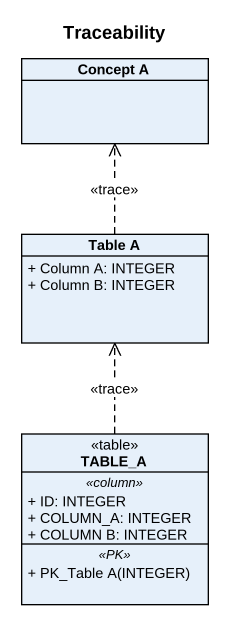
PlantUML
@startuml
title Traceability
hide circle
hide empty members
skinparam classAttributeIconSize 0
class "Concept A" as Concept_A
class "Table A" as Table_A {
  + Column A: INTEGER
  + Column B: INTEGER
}
class TABLE_A <<table>> {
  .. <<column>> ..
  + ID: INTEGER
  + COLUMN_A: INTEGER
  + COLUMN B: INTEGER
  .. <<PK>> ..
  + PK_Table A(INTEGER)
}
Table_A .up.> Concept_A : <<trace>>
TABLE_A .up.> Table_A : <<trace>>
@enduml
